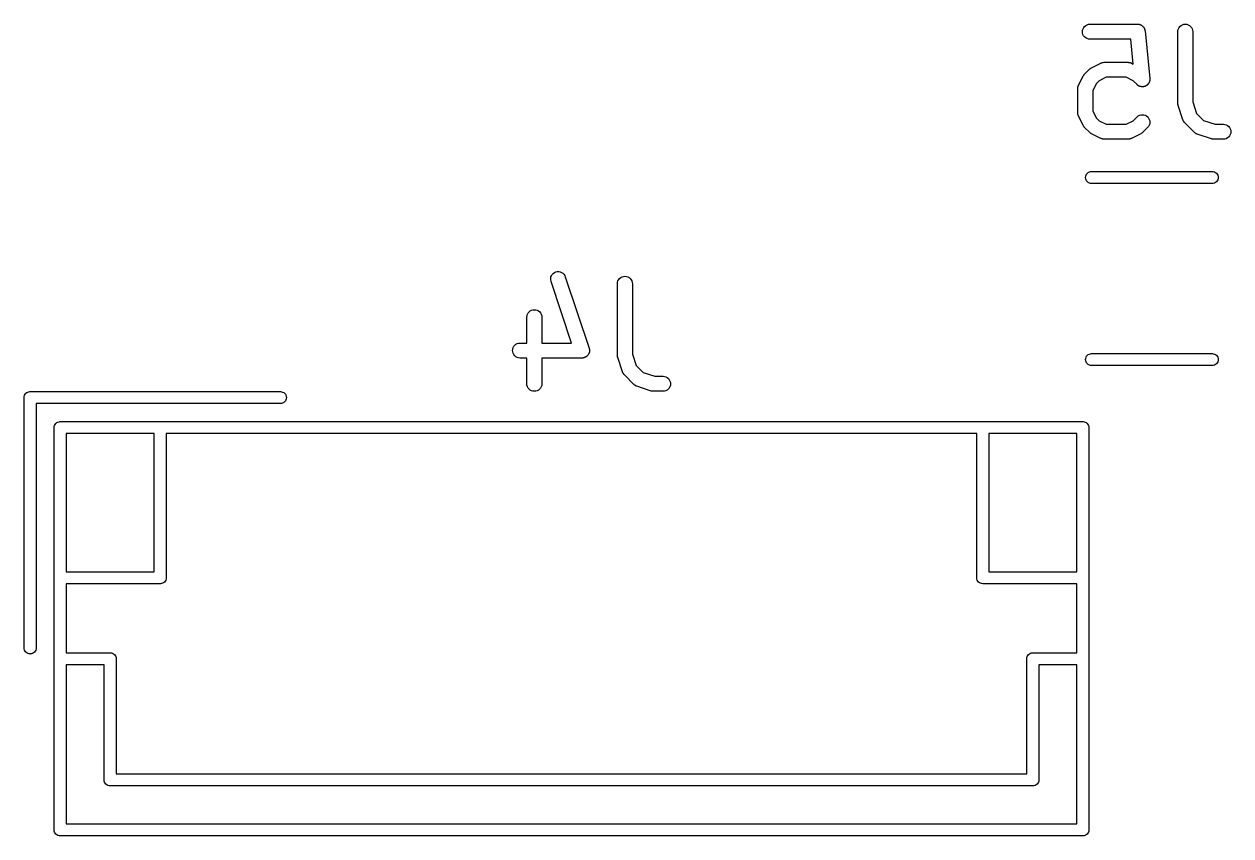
# Model space of a CAD drawing. Extents: x 60.5 to 144.3, y -114.9 to -60.3.
# Drawn here: x 69.63 to 81.69, y -114.77 to -106.66 of the extents above; entities that cross this region are included whole.
import ezdxf

# ---------------------------------------------------------------- set-up
doc = ezdxf.new("R2010")
doc.units = 0
doc.header["$MEASUREMENT"] = 0
doc.layers.add('BLACK', color=7, linetype='CONTINUOUS')

msp = doc.modelspace()

# ---------------------------------------------------------------- linework, layer by layer
at = {"layer": 'BLACK', "linetype": 'CONTINUOUS'}
for p, q in [((80.206, -106.732), (80.2075, -106.717)), ((80.2075, -106.717), (80.2118, -106.703)), ((80.2118, -106.703), (80.2188, -106.69)), ((80.2188, -106.69), (80.2281, -106.679)), ((80.2281, -106.679), (80.2394, -106.67)), ((80.2394, -106.67), (80.2524, -106.663)), ((80.2524, -106.663), (80.2664, -106.659)), ((80.2664, -106.659), (80.281, -106.657)), ((80.281, -106.657), (80.7571, -106.657)), ((80.7571, -106.657), (80.7582, -106.657)), ((80.7582, -106.657), (80.7615, -106.658)), ((80.7615, -106.658), (80.7648, -106.658)), ((80.7648, -106.658), (80.7688, -106.659)), ((80.7688, -106.659), (80.7727, -106.659)), ((80.7727, -106.659), (80.7759, -106.66)), ((80.7759, -106.66), (80.7792, -106.661)), ((80.7792, -106.661), (80.7829, -106.662)), ((80.7829, -106.662), (80.7867, -106.663)), ((80.7867, -106.663), (80.7896, -106.665)), ((80.7896, -106.665), (80.7927, -106.666)), ((80.7927, -106.666), (80.796, -106.669)), ((80.796, -106.669), (80.7995, -106.67)), ((80.7995, -106.67), (80.8021, -106.673)), ((80.8021, -106.673), (80.8048, -106.674)), ((80.8048, -106.674), (80.8077, -106.677)), ((80.8077, -106.677), (80.8107, -106.68)), ((80.8107, -106.68), (80.8128, -106.683)), ((80.8128, -106.683), (80.8152, -106.685)), ((80.8152, -106.685), (80.8174, -106.688)), ((80.8174, -106.688), (80.8199, -106.691)), ((80.8199, -106.691), (80.8214, -106.694)), ((80.8214, -106.694), (80.8233, -106.697)), ((80.8233, -106.697), (80.8248, -106.701)), ((80.8248, -106.701), (80.8267, -106.704)), ((80.8267, -106.704), (80.8276, -106.707)), ((80.8276, -106.707), (80.8289, -106.711)), ((80.8289, -106.711), (80.8297, -106.714)), ((80.8297, -106.714), (80.8308, -106.718)), ((80.8308, -106.718), (80.8311, -106.722)), ((80.8311, -106.722), (80.8318, -106.725)), ((80.8318, -106.725), (80.8794, -107.201)), ((81.1583, -106.731), (81.16, -106.717)), ((81.16, -106.717), (81.1644, -106.703)), ((81.1644, -106.703), (81.1714, -106.69)), ((81.1714, -106.69), (81.1809, -106.679)), ((81.1809, -106.679), (81.1923, -106.67)), ((81.1923, -106.67), (81.2052, -106.663)), ((81.2052, -106.663), (81.2193, -106.659)), ((81.2193, -106.659), (81.2339, -106.657)), ((81.2339, -106.657), (81.2484, -106.659)), ((81.2484, -106.659), (81.2624, -106.663)), ((81.2624, -106.663), (81.2753, -106.67)), ((81.2753, -106.67), (81.2866, -106.68)), ((81.2866, -106.68), (81.2958, -106.691)), ((81.2958, -106.691), (81.3027, -106.704)), ((81.3027, -106.704), (81.3069, -106.718)), ((81.3069, -106.718), (81.3083, -106.732)), ((80.2073, -106.746), (80.206, -106.732)), ((80.2114, -106.76), (80.2073, -106.746)), ((80.2182, -106.773), (80.2114, -106.76)), ((80.2274, -106.785), (80.2182, -106.773)), ((80.2386, -106.794), (80.2274, -106.785)), ((80.2514, -106.801), (80.2386, -106.794)), ((80.2654, -106.806), (80.2514, -106.801)), ((80.2799, -106.807), (80.2654, -106.806)), ((80.281, -106.807), (80.2799, -106.807)), ((80.6893, -106.807), (80.281, -106.807)), ((80.7141, -107.056), (80.6893, -106.807)), ((81.1583, -106.732), (81.1583, -106.731)), ((81.1583, -107.447), (81.1583, -106.732)), ((81.3083, -106.732), (81.3083, -107.434)), ((80.295, -107.094), (80.3903, -107.046)), ((80.3903, -107.046), (80.3912, -107.046)), ((80.3912, -107.046), (80.3933, -107.045)), ((80.3933, -107.045), (80.3952, -107.044)), ((80.3952, -107.044), (80.4001, -107.043)), ((80.4001, -107.043), (80.4049, -107.041)), ((80.4049, -107.041), (80.4071, -107.04)), ((80.4071, -107.04), (80.4092, -107.04)), ((80.4092, -107.04), (80.4143, -107.039)), ((80.4143, -107.039), (80.4194, -107.038)), ((80.4194, -107.038), (80.4216, -107.039)), ((80.4216, -107.039), (80.4238, -107.038)), ((80.4238, -107.038), (80.6619, -107.038)), ((80.6619, -107.038), (80.663, -107.038)), ((80.663, -107.038), (80.6651, -107.039)), ((80.6651, -107.039), (80.6674, -107.039)), ((80.6674, -107.039), (80.6724, -107.039)), ((80.6724, -107.039), (80.6775, -107.04)), ((80.6775, -107.04), (80.6796, -107.041)), ((80.6796, -107.041), (80.6818, -107.041)), ((80.6818, -107.041), (80.6866, -107.043)), ((80.6866, -107.043), (80.6915, -107.044)), ((80.6915, -107.044), (80.6934, -107.045)), ((80.6934, -107.045), (80.6954, -107.046)), ((80.6954, -107.046), (80.7141, -107.056)), ((80.1663, -107.27), (80.2139, -107.175)), ((80.2139, -107.175), (80.2143, -107.174)), ((80.2143, -107.174), (80.2166, -107.171)), ((80.2166, -107.171), (80.2186, -107.167)), ((80.2186, -107.167), (80.2206, -107.164)), ((80.2206, -107.164), (80.2223, -107.162)), ((80.2223, -107.162), (80.2252, -107.159)), ((80.2252, -107.159), (80.2279, -107.156)), ((80.2279, -107.156), (80.2755, -107.108)), ((80.2755, -107.108), (80.2763, -107.107)), ((80.2763, -107.107), (80.2796, -107.105)), ((80.2796, -107.105), (80.2826, -107.102)), ((80.2826, -107.102), (80.2853, -107.1)), ((80.2853, -107.1), (80.2877, -107.098)), ((80.2877, -107.098), (80.2915, -107.096)), ((80.2915, -107.096), (80.295, -107.094)), ((80.4415, -107.188), (80.373, -107.223)), ((80.6442, -107.188), (80.4415, -107.188)), ((80.7127, -107.223), (80.6442, -107.188)), ((80.8794, -107.201), (80.8795, -107.202)), ((80.8795, -107.202), (80.8794, -107.206)), ((80.8794, -107.206), (80.8798, -107.209)), ((80.8798, -107.209), (80.8794, -107.213)), ((80.1583, -107.303), (80.1586, -107.301)), ((80.1583, -107.304), (80.1583, -107.303)), ((80.1583, -107.542), (80.1583, -107.304)), ((80.1585, -107.298), (80.1594, -107.293)), ((80.1586, -107.301), (80.1585, -107.298)), ((80.1594, -107.293), (80.16, -107.288)), ((80.16, -107.288), (80.1606, -107.286)), ((80.1606, -107.286), (80.161, -107.284)), ((80.161, -107.284), (80.1628, -107.279)), ((80.1628, -107.279), (80.1644, -107.274)), ((80.1644, -107.274), (80.1655, -107.272)), ((80.1655, -107.272), (80.1663, -107.27)), ((80.3426, -107.253), (80.3083, -107.322)), ((80.3083, -107.322), (80.3083, -107.524)), ((80.373, -107.223), (80.3426, -107.253)), ((80.7517, -107.262), (80.7127, -107.223)), ((80.7545, -107.264), (80.7517, -107.262)), ((80.7571, -107.266), (80.7545, -107.264)), ((80.7602, -107.269), (80.7571, -107.266)), ((80.763, -107.271), (80.7602, -107.269)), ((80.7662, -107.273), (80.763, -107.271)), ((80.7692, -107.275), (80.7662, -107.273)), ((80.7727, -107.276), (80.7692, -107.275)), ((80.7759, -107.278), (80.7727, -107.276)), ((80.7794, -107.279), (80.7759, -107.278)), ((80.7827, -107.28), (80.7794, -107.279)), ((80.7864, -107.281), (80.7827, -107.28)), ((80.7899, -107.282), (80.7864, -107.281)), ((80.7935, -107.282), (80.7899, -107.282)), ((80.7971, -107.283), (80.7935, -107.282)), ((80.8008, -107.283), (80.7971, -107.283)), ((80.8045, -107.284), (80.8008, -107.283)), ((80.8081, -107.283), (80.8045, -107.284)), ((80.8117, -107.283), (80.8081, -107.283)), ((80.8154, -107.283), (80.8117, -107.283)), ((80.8191, -107.282), (80.8154, -107.283)), ((80.8225, -107.281), (80.8191, -107.282)), ((80.8261, -107.28), (80.8225, -107.281)), ((80.8295, -107.279), (80.8261, -107.28)), ((80.8331, -107.278), (80.8295, -107.279)), ((80.8363, -107.276), (80.8331, -107.278)), ((80.8396, -107.275), (80.8363, -107.276)), ((80.8428, -107.273), (80.8396, -107.275)), ((80.846, -107.271), (80.8428, -107.273)), ((80.8489, -107.269), (80.846, -107.271)), ((80.8519, -107.267), (80.8489, -107.269)), ((80.8545, -107.264), (80.8519, -107.267)), ((80.8574, -107.262), (80.8545, -107.264)), ((80.8597, -107.259), (80.8574, -107.262)), ((80.8623, -107.257), (80.8597, -107.259)), ((80.8644, -107.254), (80.8623, -107.257)), ((80.8668, -107.251), (80.8644, -107.254)), ((80.8685, -107.248), (80.8668, -107.251)), ((80.8706, -107.245), (80.8685, -107.248)), ((80.872, -107.241), (80.8706, -107.245)), ((80.8738, -107.238), (80.872, -107.241)), ((80.8749, -107.234), (80.8738, -107.238)), ((80.8763, -107.231), (80.8749, -107.234)), ((80.8771, -107.227), (80.8763, -107.231)), ((80.8782, -107.224), (80.8771, -107.227)), ((80.8786, -107.22), (80.8782, -107.224)), ((80.8793, -107.217), (80.8786, -107.22)), ((80.8794, -107.213), (80.8793, -107.217)), ((81.1587, -107.451), (81.1583, -107.447)), ((81.1588, -107.455), (81.1587, -107.451)), ((81.3083, -107.434), (81.3465, -107.549)), ((80.1585, -107.544), (80.1583, -107.542)), ((80.1585, -107.546), (80.1585, -107.544)), ((80.1593, -107.551), (80.1585, -107.546)), ((80.1598, -107.556), (80.1593, -107.551)), ((80.1604, -107.559), (80.1598, -107.556)), ((80.1607, -107.561), (80.1604, -107.559)), ((80.1625, -107.566), (80.1607, -107.561)), ((80.164, -107.57), (80.1625, -107.566)), ((80.165, -107.572), (80.164, -107.57)), ((80.3083, -107.524), (80.3426, -107.593)), ((80.7639, -107.574), (80.7769, -107.568)), ((80.7769, -107.568), (80.791, -107.563)), ((80.791, -107.563), (80.8055, -107.562)), ((80.8055, -107.562), (80.8201, -107.564)), ((80.8201, -107.564), (80.8341, -107.568)), ((80.8341, -107.568), (80.8469, -107.575)), ((81.1595, -107.458), (81.1588, -107.455)), ((81.1598, -107.461), (81.1595, -107.458)), ((81.161, -107.465), (81.1598, -107.461)), ((81.1619, -107.469), (81.161, -107.465)), ((81.1622, -107.47), (81.1619, -107.469)), ((81.2098, -107.613), (81.1622, -107.47)), ((81.3465, -107.549), (81.4167, -107.619)), ((80.1658, -107.575), (80.165, -107.572)), ((80.1663, -107.575), (80.1658, -107.575)), ((80.2139, -107.671), (80.1663, -107.575)), ((80.2161, -107.674), (80.2139, -107.671)), ((80.2181, -107.678), (80.2161, -107.674)), ((80.22, -107.68), (80.2181, -107.678)), ((80.2217, -107.683), (80.22, -107.68)), ((80.2246, -107.686), (80.2217, -107.683)), ((80.2272, -107.689), (80.2246, -107.686)), ((80.2279, -107.69), (80.2272, -107.689)), ((80.2755, -107.738), (80.2279, -107.69)), ((80.3426, -107.593), (80.373, -107.623)), ((80.373, -107.623), (80.4415, -107.657)), ((80.4415, -107.657), (80.6442, -107.657)), ((80.6442, -107.657), (80.7127, -107.623)), ((80.7127, -107.623), (80.7517, -107.584)), ((80.7517, -107.584), (80.7525, -107.583)), ((80.7525, -107.583), (80.7639, -107.574)), ((80.8578, -107.69), (80.8102, -107.738)), ((80.8469, -107.575), (80.8582, -107.584)), ((80.8671, -107.679), (80.8578, -107.69)), ((80.8582, -107.584), (80.8674, -107.596)), ((80.874, -107.666), (80.8671, -107.679)), ((80.8674, -107.596), (80.8742, -107.609)), ((80.8783, -107.652), (80.874, -107.666)), ((80.8742, -107.609), (80.8784, -107.623)), ((80.8798, -107.637), (80.8783, -107.652)), ((80.8784, -107.623), (80.8798, -107.637)), ((81.2107, -107.615), (81.2098, -107.613)), ((81.2113, -107.617), (81.2107, -107.615)), ((81.2137, -107.622), (81.2113, -107.617)), ((81.2158, -107.627), (81.2137, -107.622)), ((81.217, -107.628), (81.2158, -107.627)), ((81.2181, -107.63), (81.217, -107.628)), ((81.2213, -107.634), (81.2181, -107.63)), ((81.2242, -107.639), (81.2213, -107.634)), ((81.2258, -107.64), (81.2242, -107.639)), ((81.2272, -107.642), (81.2258, -107.64)), ((81.2279, -107.643), (81.2272, -107.642)), ((81.3232, -107.738), (81.2279, -107.643)), ((81.4167, -107.619), (81.5312, -107.657)), ((81.5312, -107.657), (81.6143, -107.657)), ((81.6143, -107.657), (81.6153, -107.657)), ((81.6153, -107.657), (81.6299, -107.659)), ((81.6299, -107.659), (81.6438, -107.663)), ((81.6438, -107.663), (81.6567, -107.67)), ((81.6567, -107.67), (81.6679, -107.68)), ((81.6679, -107.68), (81.677, -107.691)), ((81.677, -107.691), (81.6838, -107.704)), ((80.2788, -107.74), (80.2755, -107.738)), ((80.2818, -107.743), (80.2788, -107.74)), ((80.2844, -107.745), (80.2818, -107.743)), ((80.2868, -107.747), (80.2844, -107.745)), ((80.2906, -107.749), (80.2868, -107.747)), ((80.2941, -107.751), (80.2906, -107.749)), ((80.295, -107.752), (80.2941, -107.751)), ((80.3903, -107.799), (80.295, -107.752)), ((80.3923, -107.8), (80.3903, -107.799)), ((80.3943, -107.801), (80.3923, -107.8)), ((80.3991, -107.803), (80.3943, -107.801)), ((80.4039, -107.805), (80.3991, -107.803)), ((80.4061, -107.805), (80.4039, -107.805)), ((80.4082, -107.806), (80.4061, -107.805)), ((80.4133, -107.806), (80.4082, -107.806)), ((80.4184, -107.807), (80.4133, -107.806)), ((80.4206, -107.807), (80.4184, -107.807)), ((80.4228, -107.807), (80.4206, -107.807)), ((80.4238, -107.807), (80.4228, -107.807)), ((80.6619, -107.807), (80.4238, -107.807)), ((80.6641, -107.807), (80.6619, -107.807)), ((80.6663, -107.807), (80.6641, -107.807)), ((80.6714, -107.806), (80.6663, -107.807)), ((80.6765, -107.806), (80.6714, -107.806)), ((80.6786, -107.805), (80.6765, -107.806)), ((80.6808, -107.805), (80.6786, -107.805)), ((80.6856, -107.803), (80.6808, -107.805)), ((80.6905, -107.802), (80.6856, -107.803)), ((80.6924, -107.801), (80.6905, -107.802)), ((80.6945, -107.8), (80.6924, -107.801)), ((80.6954, -107.799), (80.6945, -107.8)), ((80.7907, -107.752), (80.6954, -107.799)), ((80.7943, -107.75), (80.7907, -107.752)), ((80.798, -107.748), (80.7943, -107.75)), ((80.8004, -107.746), (80.798, -107.748)), ((80.8031, -107.744), (80.8004, -107.746)), ((80.8061, -107.741), (80.8031, -107.744)), ((80.8094, -107.739), (80.8061, -107.741)), ((80.8102, -107.738), (80.8094, -107.739)), ((81.3249, -107.739), (81.3232, -107.738)), ((81.3264, -107.741), (81.3249, -107.739)), ((81.3305, -107.744), (81.3264, -107.741)), ((81.3345, -107.747), (81.3305, -107.744)), ((81.3364, -107.748), (81.3345, -107.747)), ((81.3382, -107.749), (81.3364, -107.748)), ((81.3428, -107.752), (81.3382, -107.749)), ((81.3474, -107.754), (81.3428, -107.752)), ((81.3495, -107.755), (81.3474, -107.754)), ((81.3515, -107.756), (81.3495, -107.755)), ((81.3525, -107.756), (81.3515, -107.756)), ((81.4953, -107.804), (81.3525, -107.756)), ((81.4994, -107.804), (81.4953, -107.804)), ((81.5035, -107.806), (81.4994, -107.804)), ((81.5066, -107.806), (81.5035, -107.806)), ((81.5096, -107.807), (81.5066, -107.806)), ((81.5138, -107.807), (81.5096, -107.807)), ((81.518, -107.807), (81.5138, -107.807)), ((81.519, -107.807), (81.518, -107.807)), ((81.6143, -107.807), (81.519, -107.807)), ((81.6289, -107.806), (81.6143, -107.807)), ((81.6429, -107.802), (81.6289, -107.806)), ((81.6558, -107.795), (81.6429, -107.802)), ((81.6671, -107.786), (81.6558, -107.795)), ((81.6765, -107.774), (81.6671, -107.786)), ((81.6834, -107.761), (81.6765, -107.774)), ((81.6878, -107.747), (81.6834, -107.761)), ((81.6838, -107.704), (81.688, -107.718)), ((81.6893, -107.733), (81.6878, -107.747)), ((81.688, -107.718), (81.6893, -107.733)), ((80.2388, -108.178), (80.2422, -108.167)), ((80.2422, -108.167), (80.2478, -108.157)), ((80.2478, -108.157), (80.2553, -108.147)), ((80.2553, -108.147), (80.2644, -108.14)), ((80.2644, -108.14), (80.2749, -108.134)), ((80.2749, -108.134), (80.2862, -108.131)), ((80.2862, -108.131), (80.295, -108.13)), ((80.295, -108.13), (81.505, -108.13)), ((81.505, -108.13), (81.5138, -108.131)), ((81.5138, -108.131), (81.5251, -108.134)), ((81.5251, -108.134), (81.5356, -108.14)), ((81.5356, -108.14), (81.5447, -108.147)), ((81.5447, -108.147), (81.5522, -108.157)), ((81.5522, -108.157), (81.5578, -108.167)), ((81.5578, -108.167), (81.5612, -108.178)), ((80.2376, -108.19), (80.2388, -108.178)), ((80.2388, -108.202), (80.2376, -108.19)), ((80.2422, -108.213), (80.2388, -108.202)), ((80.2478, -108.223), (80.2422, -108.213)), ((80.2553, -108.233), (80.2478, -108.223)), ((80.2644, -108.24), (80.2553, -108.233)), ((80.2749, -108.246), (80.2644, -108.24)), ((80.2862, -108.249), (80.2749, -108.246)), ((80.295, -108.25), (80.2862, -108.249)), ((81.505, -108.25), (80.295, -108.25)), ((81.5138, -108.249), (81.505, -108.25)), ((81.5251, -108.246), (81.5138, -108.249)), ((81.5356, -108.24), (81.5251, -108.246)), ((81.5447, -108.233), (81.5356, -108.24)), ((81.5522, -108.223), (81.5447, -108.233)), ((81.5578, -108.213), (81.5522, -108.223)), ((81.5612, -108.202), (81.5578, -108.213)), ((81.5612, -108.178), (81.5624, -108.19)), ((81.5624, -108.19), (81.5612, -108.202)), ((74.918, -109.148), (74.93, -109.139)), ((74.93, -109.139), (74.9434, -109.133)), ((74.9434, -109.133), (74.9577, -109.13)), ((74.9577, -109.13), (74.9724, -109.13)), ((74.9724, -109.13), (74.9868, -109.133)), ((74.9868, -109.133), (75.0004, -109.138)), ((75.0004, -109.138), (75.0128, -109.146)), ((74.8919, -109.199), (74.8946, -109.184)), ((74.8921, -109.213), (74.8919, -109.199)), ((74.8952, -109.227), (74.8921, -109.213)), ((74.8946, -109.184), (74.8999, -109.171)), ((74.8955, -109.228), (74.8952, -109.227)), ((75.1007, -109.844), (74.8955, -109.228)), ((74.8999, -109.171), (74.9079, -109.158)), ((74.9079, -109.158), (74.918, -109.148)), ((75.0128, -109.146), (75.0234, -109.156)), ((75.0234, -109.156), (75.0319, -109.168)), ((75.0319, -109.168), (75.0378, -109.181)), ((75.0378, -109.181), (75.2759, -109.895)), ((75.5583, -109.251), (75.56, -109.237)), ((75.5583, -109.252), (75.5583, -109.251)), ((75.5583, -109.967), (75.5583, -109.252)), ((75.56, -109.237), (75.5644, -109.223)), ((75.5644, -109.223), (75.5714, -109.21)), ((75.5714, -109.21), (75.5809, -109.199)), ((75.5809, -109.199), (75.5923, -109.19)), ((75.5923, -109.19), (75.6052, -109.183)), ((75.6052, -109.183), (75.6193, -109.179)), ((75.6193, -109.179), (75.6339, -109.177)), ((75.6339, -109.177), (75.6484, -109.179)), ((75.6484, -109.179), (75.6624, -109.183)), ((75.6624, -109.183), (75.6753, -109.19)), ((75.6753, -109.19), (75.6866, -109.2)), ((75.6866, -109.2), (75.6958, -109.211)), ((75.6958, -109.211), (75.7027, -109.224)), ((75.7027, -109.224), (75.7069, -109.238)), ((75.7069, -109.238), (75.7083, -109.252)), ((75.7083, -109.252), (75.7083, -109.954)), ((74.6536, -109.585), (74.6552, -109.57)), ((74.6536, -109.586), (74.6536, -109.585)), ((74.6536, -109.844), (74.6536, -109.586)), ((74.6552, -109.57), (74.6596, -109.556)), ((74.6596, -109.556), (74.6667, -109.543)), ((74.6667, -109.543), (74.6761, -109.532)), ((74.6761, -109.532), (74.6875, -109.523)), ((74.6875, -109.523), (74.7005, -109.516)), ((74.7005, -109.516), (74.7145, -109.512)), ((74.7145, -109.512), (74.7291, -109.511)), ((74.7291, -109.511), (74.7437, -109.512)), ((74.7437, -109.512), (74.7576, -109.517)), ((74.7576, -109.517), (74.7705, -109.524)), ((74.7705, -109.524), (74.7818, -109.533)), ((74.7818, -109.533), (74.791, -109.544)), ((74.791, -109.544), (74.7979, -109.557)), ((74.7979, -109.557), (74.8021, -109.571)), ((74.8021, -109.571), (74.8036, -109.586)), ((74.8036, -109.586), (74.8036, -109.844)), ((74.5329, -109.866), (74.5442, -109.857)), ((74.5442, -109.857), (74.5571, -109.85)), ((74.5571, -109.85), (74.5711, -109.845)), ((74.5711, -109.845), (74.5857, -109.844)), ((74.5857, -109.844), (74.6536, -109.844)), ((74.8036, -109.844), (75.1007, -109.844)), ((74.5107, -109.919), (74.5122, -109.904)), ((74.512, -109.933), (74.5107, -109.919)), ((74.5162, -109.947), (74.512, -109.933)), ((74.5122, -109.904), (74.5166, -109.89)), ((74.523, -109.96), (74.5162, -109.947)), ((74.5166, -109.89), (74.5235, -109.877)), ((74.5321, -109.972), (74.523, -109.96)), ((74.5235, -109.877), (74.5329, -109.866)), ((74.5433, -109.981), (74.5321, -109.972)), ((74.5562, -109.988), (74.5433, -109.981)), ((75.2437, -109.983), (75.2414, -109.984)), ((75.2463, -109.982), (75.2437, -109.983)), ((75.2497, -109.979), (75.2463, -109.982)), ((75.2534, -109.976), (75.2497, -109.979)), ((75.2554, -109.974), (75.2534, -109.976)), ((75.2576, -109.972), (75.2554, -109.974)), ((75.2605, -109.969), (75.2576, -109.972)), ((75.2636, -109.966), (75.2605, -109.969)), ((75.2651, -109.963), (75.2636, -109.966)), ((75.2669, -109.961), (75.2651, -109.963)), ((75.2691, -109.957), (75.2669, -109.961)), ((75.2715, -109.953), (75.2691, -109.957)), ((75.2725, -109.951), (75.2715, -109.953)), ((75.2739, -109.948), (75.2725, -109.951)), ((75.2752, -109.944), (75.2739, -109.948)), ((75.2769, -109.94), (75.2752, -109.944)), ((75.2759, -109.895), (75.2762, -109.896)), ((75.2762, -109.896), (75.2772, -109.901)), ((75.2774, -109.937), (75.2769, -109.94)), ((75.2772, -109.901), (75.2784, -109.905)), ((75.2782, -109.934), (75.2774, -109.937)), ((75.2787, -109.93), (75.2782, -109.934)), ((75.2784, -109.905), (75.2787, -109.908)), ((75.2787, -109.908), (75.2793, -109.911)), ((75.2795, -109.925), (75.2787, -109.93)), ((75.2793, -109.911), (75.2794, -109.915)), ((75.2794, -109.915), (75.2798, -109.92)), ((75.2798, -109.92), (75.2795, -109.922)), ((75.2795, -109.922), (75.2795, -109.925)), ((75.5587, -109.971), (75.5583, -109.967)), ((75.5588, -109.975), (75.5587, -109.971)), ((75.5595, -109.978), (75.5588, -109.975)), ((75.5598, -109.981), (75.5595, -109.978)), ((75.561, -109.985), (75.5598, -109.981)), ((75.7083, -109.954), (75.7465, -110.069)), ((80.2422, -109.987), (80.2478, -109.977)), ((80.2478, -109.977), (80.2553, -109.967)), ((80.2553, -109.967), (80.2644, -109.96)), ((80.2644, -109.96), (80.2749, -109.954)), ((80.2749, -109.954), (80.2862, -109.951)), ((80.2862, -109.951), (80.295, -109.95)), ((80.295, -109.95), (81.505, -109.95)), ((81.505, -109.95), (81.5138, -109.951)), ((81.5138, -109.951), (81.5251, -109.954)), ((81.5251, -109.954), (81.5356, -109.96)), ((81.5356, -109.96), (81.5447, -109.967)), ((81.5447, -109.967), (81.5522, -109.977)), ((81.5522, -109.977), (81.5578, -109.987)), ((74.5701, -109.992), (74.5562, -109.988)), ((74.5847, -109.994), (74.5701, -109.992)), ((74.5857, -109.994), (74.5847, -109.994)), ((74.6536, -109.994), (74.5857, -109.994)), ((74.6536, -110.252), (74.6536, -109.994)), ((75.2048, -109.994), (74.8036, -109.994)), ((74.8036, -109.994), (74.8036, -110.252)), ((75.2092, -109.994), (75.2048, -109.994)), ((75.2137, -109.994), (75.2092, -109.994)), ((75.2165, -109.993), (75.2137, -109.994)), ((75.2193, -109.993), (75.2165, -109.993)), ((75.2236, -109.991), (75.2193, -109.993)), ((75.228, -109.99), (75.2236, -109.991)), ((75.2306, -109.989), (75.228, -109.99)), ((75.2333, -109.988), (75.2306, -109.989)), ((75.2373, -109.986), (75.2333, -109.988)), ((75.2414, -109.984), (75.2373, -109.986)), ((75.5619, -109.989), (75.561, -109.985)), ((75.5622, -109.99), (75.5619, -109.989)), ((75.6098, -110.133), (75.5622, -109.99)), ((75.7465, -110.069), (75.8167, -110.139)), ((80.2376, -110.01), (80.2388, -109.998)), ((80.2388, -110.022), (80.2376, -110.01)), ((80.2388, -109.998), (80.2422, -109.987)), ((80.2422, -110.033), (80.2388, -110.022)), ((80.2478, -110.043), (80.2422, -110.033)), ((80.2553, -110.053), (80.2478, -110.043)), ((80.2644, -110.06), (80.2553, -110.053)), ((80.2749, -110.066), (80.2644, -110.06)), ((80.2862, -110.069), (80.2749, -110.066)), ((80.295, -110.07), (80.2862, -110.069)), ((81.505, -110.07), (80.295, -110.07)), ((81.5138, -110.069), (81.505, -110.07)), ((81.5251, -110.066), (81.5138, -110.069)), ((81.5356, -110.06), (81.5251, -110.066)), ((81.5447, -110.053), (81.5356, -110.06)), ((81.5522, -110.043), (81.5447, -110.053)), ((81.5578, -110.033), (81.5522, -110.043)), ((81.5578, -109.987), (81.5612, -109.998)), ((81.5612, -110.022), (81.5578, -110.033)), ((81.5612, -109.998), (81.5624, -110.01)), ((81.5624, -110.01), (81.5612, -110.022)), ((75.6107, -110.135), (75.6098, -110.133)), ((75.6113, -110.137), (75.6107, -110.135)), ((75.6137, -110.142), (75.6113, -110.137)), ((75.6158, -110.147), (75.6137, -110.142)), ((75.617, -110.148), (75.6158, -110.147)), ((75.6181, -110.15), (75.617, -110.148)), ((75.6213, -110.154), (75.6181, -110.15)), ((75.6242, -110.159), (75.6213, -110.154)), ((75.6258, -110.16), (75.6242, -110.159)), ((75.6272, -110.162), (75.6258, -110.16)), ((75.6279, -110.163), (75.6272, -110.162)), ((75.7232, -110.258), (75.6279, -110.163)), ((75.8167, -110.139), (75.9312, -110.177)), ((75.9312, -110.177), (76.0143, -110.177)), ((76.0143, -110.177), (76.0153, -110.177)), ((76.0153, -110.177), (76.0299, -110.179)), ((76.0299, -110.179), (76.0438, -110.183)), ((76.0438, -110.183), (76.0567, -110.19)), ((76.0567, -110.19), (76.0679, -110.2)), ((76.0679, -110.2), (76.077, -110.211)), ((76.077, -110.211), (76.0838, -110.224)), ((76.0838, -110.224), (76.088, -110.238)), ((69.6474, -110.347), (69.6565, -110.34)), ((69.6565, -110.34), (69.6669, -110.334)), ((69.6669, -110.334), (69.6782, -110.331)), ((69.6782, -110.331), (69.6871, -110.33)), ((69.6871, -110.33), (69.6871, -110.33)), ((69.6871, -110.33), (69.69, -110.33)), ((69.69, -110.33), (69.6929, -110.33)), ((69.6929, -110.33), (72.1929, -110.33)), ((72.1929, -110.33), (72.2018, -110.331)), ((72.2018, -110.331), (72.2131, -110.334)), ((72.2131, -110.334), (72.2235, -110.34)), ((72.2235, -110.34), (72.2326, -110.347)), ((74.655, -110.267), (74.6536, -110.252)), ((74.6592, -110.281), (74.655, -110.267)), ((74.6661, -110.294), (74.6592, -110.281)), ((74.6754, -110.305), (74.6661, -110.294)), ((74.6866, -110.315), (74.6754, -110.305)), ((74.6995, -110.322), (74.6866, -110.315)), ((74.7135, -110.326), (74.6995, -110.322)), ((74.728, -110.327), (74.7135, -110.326)), ((74.7426, -110.326), (74.728, -110.327)), ((74.7567, -110.322), (74.7426, -110.326)), ((74.7696, -110.315), (74.7567, -110.322)), ((74.781, -110.306), (74.7696, -110.315)), ((74.7905, -110.295), (74.781, -110.306)), ((74.7975, -110.282), (74.7905, -110.295)), ((74.8019, -110.268), (74.7975, -110.282)), ((74.8036, -110.253), (74.8019, -110.268)), ((74.8036, -110.252), (74.8036, -110.253)), ((75.7249, -110.259), (75.7232, -110.258)), ((75.7264, -110.261), (75.7249, -110.259)), ((75.7305, -110.264), (75.7264, -110.261)), ((75.7345, -110.267), (75.7305, -110.264)), ((75.7364, -110.268), (75.7345, -110.267)), ((75.7382, -110.269), (75.7364, -110.268)), ((75.7428, -110.272), (75.7382, -110.269)), ((75.7474, -110.274), (75.7428, -110.272)), ((75.7495, -110.275), (75.7474, -110.274)), ((75.7515, -110.276), (75.7495, -110.275)), ((75.7525, -110.276), (75.7515, -110.276)), ((75.8953, -110.324), (75.7525, -110.276)), ((75.8994, -110.324), (75.8953, -110.324)), ((75.9035, -110.326), (75.8994, -110.324)), ((75.9066, -110.326), (75.9035, -110.326)), ((75.9096, -110.327), (75.9066, -110.326)), ((75.9138, -110.327), (75.9096, -110.327)), ((75.918, -110.327), (75.9138, -110.327)), ((75.919, -110.327), (75.918, -110.327)), ((76.0143, -110.327), (75.919, -110.327)), ((76.0289, -110.326), (76.0143, -110.327)), ((76.0429, -110.322), (76.0289, -110.326)), ((76.0558, -110.315), (76.0429, -110.322)), ((76.0671, -110.306), (76.0558, -110.315)), ((76.0765, -110.294), (76.0671, -110.306)), ((76.0834, -110.281), (76.0765, -110.294)), ((76.0878, -110.267), (76.0834, -110.281)), ((76.0893, -110.253), (76.0878, -110.267)), ((76.088, -110.238), (76.0893, -110.253)), ((69.6297, -110.39), (69.6309, -110.378)), ((69.63, -110.393), (69.6297, -110.39)), ((69.63, -112.893), (69.63, -110.393)), ((69.6309, -110.378), (69.6343, -110.367)), ((69.6343, -110.367), (69.6399, -110.357)), ((69.6399, -110.357), (69.6474, -110.347)), ((72.1929, -110.45), (69.75, -110.45)), ((69.75, -110.45), (69.75, -112.893)), ((72.2018, -110.449), (72.1929, -110.45)), ((72.2131, -110.446), (72.2018, -110.449)), ((72.2235, -110.44), (72.2131, -110.446)), ((72.2326, -110.433), (72.2235, -110.44)), ((72.2326, -110.347), (72.2401, -110.357)), ((72.2401, -110.423), (72.2326, -110.433)), ((72.2401, -110.357), (72.2457, -110.367)), ((72.2457, -110.413), (72.2401, -110.423)), ((72.2457, -110.367), (72.2491, -110.378)), ((72.2491, -110.402), (72.2457, -110.413)), ((72.2491, -110.378), (72.2503, -110.39)), ((72.2503, -110.39), (72.2491, -110.402)), ((69.9297, -110.69), (69.9309, -110.678)), ((69.93, -110.693), (69.9297, -110.69)), ((69.93, -112.187), (69.93, -110.693)), ((69.9309, -110.678), (69.9343, -110.667)), ((69.9343, -110.667), (69.9399, -110.657)), ((69.9399, -110.657), (69.9474, -110.647)), ((69.9474, -110.647), (69.9565, -110.64)), ((69.9565, -110.64), (69.9669, -110.634)), ((69.9669, -110.634), (69.9782, -110.631)), ((69.9782, -110.631), (69.9871, -110.63)), ((69.9871, -110.63), (69.9871, -110.63)), ((69.9871, -110.63), (69.99, -110.63)), ((69.99, -110.63), (69.9929, -110.63)), ((69.9929, -110.63), (70.9871, -110.63)), ((70.9871, -110.63), (70.99, -110.63)), ((70.99, -110.63), (70.9929, -110.63)), ((70.9929, -110.63), (79.2071, -110.63)), ((79.2071, -110.63), (79.21, -110.63)), ((79.21, -110.63), (79.2129, -110.63)), ((79.2129, -110.63), (80.2071, -110.63)), ((80.2071, -110.63), (80.21, -110.63)), ((80.21, -110.63), (80.2129, -110.63)), ((80.2129, -110.63), (80.2129, -110.63)), ((80.2129, -110.63), (80.2218, -110.631)), ((80.2218, -110.631), (80.2331, -110.634)), ((80.2331, -110.634), (80.2435, -110.64)), ((80.2435, -110.64), (80.2526, -110.647)), ((80.2526, -110.647), (80.2601, -110.657)), ((80.2601, -110.657), (80.2657, -110.667)), ((80.2657, -110.667), (80.2691, -110.678)), ((80.2691, -110.678), (80.2703, -110.69)), ((80.2703, -110.69), (80.27, -110.693)), ((80.27, -110.693), (80.27, -112.187)), ((70.05, -110.75), (70.05, -112.13)), ((70.93, -110.75), (70.05, -110.75)), ((70.93, -112.13), (70.93, -110.75)), ((71.05, -110.75), (71.05, -112.187)), ((79.15, -110.75), (71.05, -110.75)), ((79.15, -112.187), (79.15, -110.75)), ((79.27, -110.75), (79.27, -112.13)), ((80.15, -110.75), (79.27, -110.75)), ((80.15, -112.13), (80.15, -110.75)), ((70.05, -112.13), (70.93, -112.13)), ((79.27, -112.13), (80.15, -112.13)), ((69.9297, -112.19), (69.93, -112.187)), ((69.93, -112.193), (69.9297, -112.19)), ((69.93, -112.997), (69.93, -112.193)), ((70.9871, -112.25), (70.05, -112.25)), ((70.05, -112.25), (70.05, -112.94)), ((70.99, -112.25), (70.9871, -112.25)), ((70.9929, -112.25), (70.99, -112.25)), ((71.0018, -112.249), (70.9929, -112.25)), ((70.9929, -112.25), (70.9929, -112.25)), ((71.0131, -112.246), (71.0018, -112.249)), ((71.0235, -112.24), (71.0131, -112.246)), ((71.0326, -112.233), (71.0235, -112.24)), ((71.0401, -112.223), (71.0326, -112.233)), ((71.0457, -112.213), (71.0401, -112.223)), ((71.0491, -112.202), (71.0457, -112.213)), ((71.0503, -112.19), (71.0491, -112.202)), ((71.05, -112.187), (71.0503, -112.19)), ((79.1497, -112.19), (79.15, -112.187)), ((79.1509, -112.202), (79.1497, -112.19)), ((79.1543, -112.213), (79.1509, -112.202)), ((79.1599, -112.223), (79.1543, -112.213)), ((79.1674, -112.233), (79.1599, -112.223)), ((79.1765, -112.24), (79.1674, -112.233)), ((79.1869, -112.246), (79.1765, -112.24)), ((79.1982, -112.249), (79.1869, -112.246)), ((79.21, -112.25), (79.1982, -112.249)), ((79.2129, -112.25), (79.21, -112.25)), ((80.15, -112.25), (79.2129, -112.25)), ((80.15, -112.94), (80.15, -112.25)), ((80.27, -112.187), (80.2703, -112.19)), ((80.2703, -112.19), (80.27, -112.193)), ((80.27, -112.193), (80.27, -112.997)), ((69.6309, -112.902), (69.63, -112.893)), ((69.6343, -112.913), (69.6309, -112.902)), ((69.6399, -112.923), (69.6343, -112.913)), ((69.6474, -112.933), (69.6399, -112.923)), ((69.6565, -112.94), (69.6474, -112.933)), ((69.6669, -112.946), (69.6565, -112.94)), ((69.6782, -112.949), (69.6669, -112.946)), ((69.69, -112.95), (69.6782, -112.949)), ((69.7018, -112.949), (69.69, -112.95)), ((69.7131, -112.946), (69.7018, -112.949)), ((69.7235, -112.94), (69.7131, -112.946)), ((69.7326, -112.933), (69.7235, -112.94)), ((69.7401, -112.923), (69.7326, -112.933)), ((69.7457, -112.913), (69.7401, -112.923)), ((69.7491, -112.902), (69.7457, -112.913)), ((69.75, -112.893), (69.7491, -112.902)), ((69.9297, -113), (69.93, -112.997)), ((70.05, -112.94), (70.4871, -112.94)), ((70.4871, -112.94), (70.49, -112.94)), ((70.49, -112.94), (70.4929, -112.94)), ((70.4929, -112.94), (70.4929, -112.94)), ((70.4929, -112.94), (70.5018, -112.941)), ((70.5018, -112.941), (70.5131, -112.944)), ((70.5131, -112.944), (70.5235, -112.95)), ((70.5235, -112.95), (70.5326, -112.957)), ((70.5326, -112.957), (70.5401, -112.967)), ((70.5401, -112.967), (70.5457, -112.977)), ((70.5457, -112.977), (70.5491, -112.988)), ((70.5491, -112.988), (70.5503, -113)), ((79.6497, -113), (79.6509, -112.988)), ((79.6509, -112.988), (79.6543, -112.977)), ((79.6543, -112.977), (79.6599, -112.967)), ((79.6599, -112.967), (79.6674, -112.957)), ((79.6674, -112.957), (79.6765, -112.95)), ((79.6765, -112.95), (79.6869, -112.944)), ((79.6869, -112.944), (79.6982, -112.941)), ((79.6982, -112.941), (79.7071, -112.94)), ((79.7071, -112.94), (79.7071, -112.94)), ((79.7071, -112.94), (79.71, -112.94)), ((79.71, -112.94), (79.7129, -112.94)), ((79.7129, -112.94), (80.15, -112.94)), ((80.27, -112.997), (80.2703, -113)), ((69.93, -113.003), (69.9297, -113)), ((69.93, -114.707), (69.93, -113.003)), ((70.05, -113.06), (70.05, -114.65)), ((70.43, -113.06), (70.05, -113.06)), ((70.43, -114.207), (70.43, -113.06)), ((70.5503, -113), (70.55, -113.003)), ((70.55, -113.003), (70.55, -114.15)), ((79.65, -113.003), (79.6497, -113)), ((79.65, -114.15), (79.65, -113.003)), ((80.15, -113.06), (79.77, -113.06)), ((79.77, -113.06), (79.77, -114.207)), ((80.15, -114.65), (80.15, -113.06)), ((80.2703, -113), (80.27, -113.003)), ((80.27, -113.003), (80.27, -114.707)), ((70.55, -114.15), (79.65, -114.15)), ((70.4297, -114.21), (70.43, -114.207)), ((70.4309, -114.222), (70.4297, -114.21)), ((70.4343, -114.233), (70.4309, -114.222)), ((70.4399, -114.243), (70.4343, -114.233)), ((70.4474, -114.253), (70.4399, -114.243)), ((70.4565, -114.26), (70.4474, -114.253)), ((70.4669, -114.266), (70.4565, -114.26)), ((70.4782, -114.269), (70.4669, -114.266)), ((70.4871, -114.27), (70.4782, -114.269)), ((70.49, -114.27), (70.4871, -114.27)), ((70.4871, -114.27), (70.4871, -114.27)), ((70.4929, -114.27), (70.49, -114.27)), ((79.7071, -114.27), (70.4929, -114.27)), ((79.71, -114.27), (79.7071, -114.27)), ((79.7129, -114.27), (79.71, -114.27)), ((79.7218, -114.269), (79.7129, -114.27)), ((79.7129, -114.27), (79.7129, -114.27)), ((79.7331, -114.266), (79.7218, -114.269)), ((79.7435, -114.26), (79.7331, -114.266)), ((79.7526, -114.253), (79.7435, -114.26)), ((79.7601, -114.243), (79.7526, -114.253)), ((79.7657, -114.233), (79.7601, -114.243)), ((79.7691, -114.222), (79.7657, -114.233)), ((79.7703, -114.21), (79.7691, -114.222)), ((79.77, -114.207), (79.7703, -114.21)), ((70.05, -114.65), (80.15, -114.65)), ((69.9297, -114.71), (69.93, -114.707)), ((69.9309, -114.722), (69.9297, -114.71)), ((69.9343, -114.733), (69.9309, -114.722)), ((69.9399, -114.743), (69.9343, -114.733)), ((69.9474, -114.753), (69.9399, -114.743)), ((69.9565, -114.76), (69.9474, -114.753)), ((69.9669, -114.766), (69.9565, -114.76)), ((69.9782, -114.769), (69.9669, -114.766)), ((69.99, -114.77), (69.9782, -114.769)), ((69.9929, -114.77), (69.99, -114.77)), ((80.2071, -114.77), (69.9929, -114.77)), ((80.21, -114.77), (80.2071, -114.77)), ((80.2218, -114.769), (80.21, -114.77)), ((80.2331, -114.766), (80.2218, -114.769)), ((80.2435, -114.76), (80.2331, -114.766)), ((80.2526, -114.753), (80.2435, -114.76)), ((80.2601, -114.743), (80.2526, -114.753)), ((80.2657, -114.733), (80.2601, -114.743)), ((80.2691, -114.722), (80.2657, -114.733)), ((80.27, -114.713), (80.2691, -114.722)), ((80.27, -114.707), (80.2703, -114.71)), ((80.2703, -114.71), (80.27, -114.713)), ((80.27, -114.713), (80.27, -114.713))]:
    msp.add_line(p, q, dxfattribs=at)

doc.saveas('drawing.dxf')
